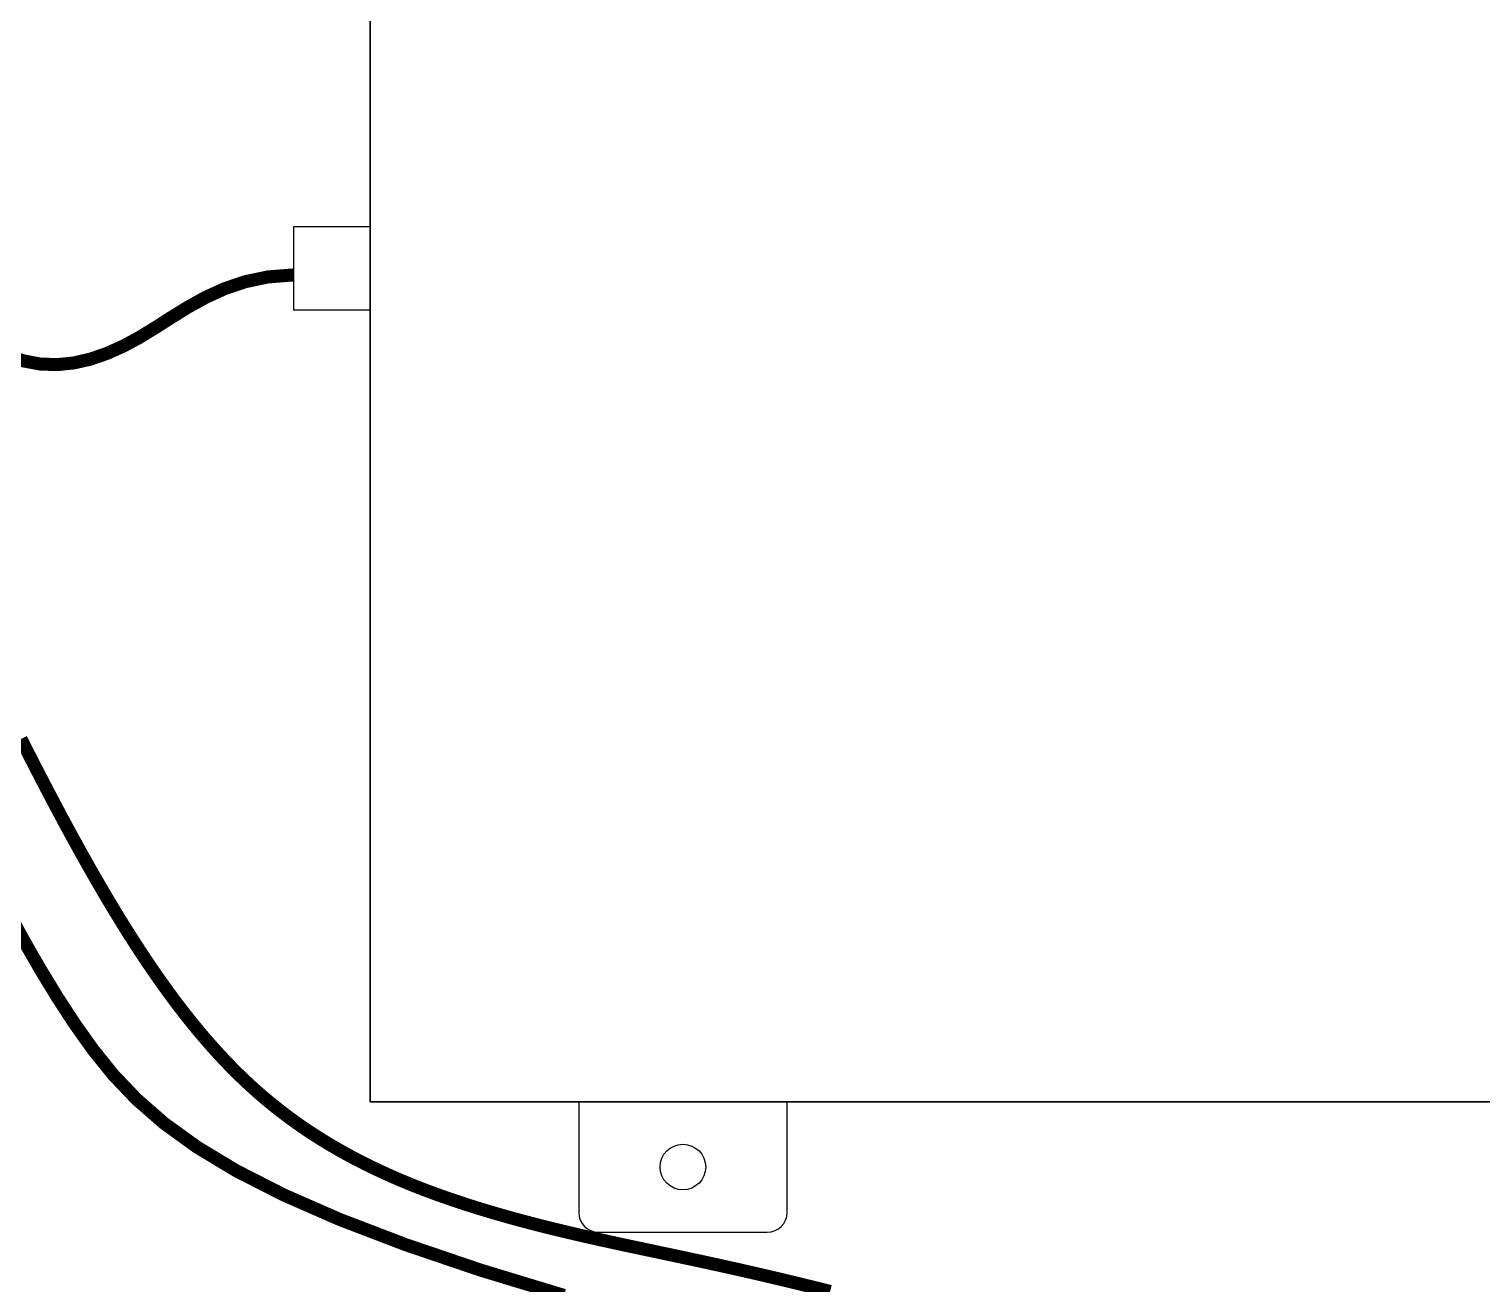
# Model space of a CAD drawing. Header units: inches. Extents: x -1574 to 492, y -294 to 234.
# Drawn here: x -724.45 to -710.51, y -156.64 to -144.6 of the extents above; entities that cross this region are included whole.
import ezdxf

# ---------------------------------------------------------------- set-up
doc = ezdxf.new("R2010")
doc.units = ezdxf.units.IN
doc.header["$MEASUREMENT"] = 0
doc.layers.add('EXTERIOR ELEC EQUIP', color=190, linetype='Continuous')

# ---------------------------------------------------------------- blocks, each defined once
blk = doc.blocks.new('DAQ CP')
for p, q in [((0, 8.4), (-0.737, 8.4)), ((-0.737, 8.4), (-0.737, 7.6)), ((0, 7.6), (-0.737, 7.6)), ((2, 0), (2, -1.06)), ((4, -1.06), (4, 0)), ((2.19, -1.25), (3.81, -1.25))]:
    blk.add_line(p, q)
for points in [[(24, 30), (0, 30), (0, 0), (24, 0)], [(0, 30), (24, 30), (24, 0), (0, 0)]]:
    blk.add_lwpolyline(points, close=True)
blk.add_circle((3, -0.625), 0.219)
for centre, start, end in [((2.19, -1.06), 180, 270), ((3.81, -1.06), 270, 0)]:
    blk.add_arc(centre, 0.19, start, end)

msp = doc.modelspace()

# ---------------------------------------------------------------- linework, layer by layer
at = {"layer": 'EXTERIOR ELEC EQUIP', "const_width": 0.125}
for points in [[(-721.91578, -146.9595), (-722.15836, -146.97842), (-722.37732, -147.0243), (-722.57627, -147.09172), (-722.75881, -147.17522), (-722.92858, -147.26937), (-723.08916, -147.36873), (-723.24419, -147.46787), (-723.39728, -147.56134), (-723.55141, -147.64425), (-723.70714, -147.71383), (-723.8644, -147.76786), (-724.02312, -147.80413), (-724.18323, -147.82042), (-724.34465, -147.8145), (-724.50733, -147.78415), (-724.67119, -147.72715)], [(-724.65692, -153.06442), (-724.5041, -153.34533), (-724.34585, -153.62115), (-724.18211, -153.88984), (-724.01281, -154.14936), (-723.83599, -154.3984), (-723.64204, -154.63855), (-723.41945, -154.87217), (-723.1567, -155.10157), (-722.84228, -155.32911), (-722.46466, -155.55711), (-722.01234, -155.78792), (-721.4738, -156.02387), (-720.841, -156.26611), (-720.11988, -156.51103), (-719.31984, -156.75386)]]:
    msp.add_lwpolyline(points, dxfattribs=at)
at = {"layer": 'EXTERIOR ELEC EQUIP', "color": 60, "const_width": 0.125}
msp.add_lwpolyline([(-724.52929, -151.41373), (-724.50208, -151.46745), (-724.47482, -151.52112), (-724.44749, -151.57472), (-724.42012, -151.62821), (-724.3927, -151.6816), (-724.36525, -151.73485), (-724.33776, -151.78795), (-724.31025, -151.8409), (-724.28272, -151.89366), (-724.25517, -151.94623), (-724.2276, -151.99859), (-724.20003, -152.05073), (-724.17246, -152.10262), (-724.14489, -152.15426), (-724.11732, -152.20564), (-724.08976, -152.25675), (-724.06219, -152.30759), (-724.03462, -152.35816), (-724.00704, -152.40844), (-723.97946, -152.45844), (-723.95188, -152.50814), (-723.92429, -152.55755), (-723.89669, -152.60666), (-723.86908, -152.65547), (-723.84146, -152.70397), (-723.81381, -152.75217), (-723.78615, -152.80006), (-723.75847, -152.84763), (-723.73076, -152.8949), (-723.70303, -152.94185), (-723.67526, -152.98848), (-723.64746, -153.03479), (-723.61963, -153.08077), (-723.59176, -153.12643), (-723.56384, -153.17177), (-723.53589, -153.21677), (-723.50789, -153.26144), (-723.47984, -153.30578), (-723.45174, -153.34977), (-723.42358, -153.39343), (-723.39537, -153.43675), (-723.36711, -153.47972), (-723.33877, -153.52234), (-723.31038, -153.56462), (-723.28192, -153.60654), (-723.25339, -153.64811), (-723.22478, -153.68932), (-723.19611, -153.73018), (-723.16735, -153.77067), (-723.13851, -153.8108), (-723.1096, -153.85056), (-723.08059, -153.88995), (-723.0515, -153.92898), (-723.02232, -153.96762), (-722.99305, -154.0059), (-722.96368, -154.04379), (-722.93421, -154.08131), (-722.90464, -154.11844), (-722.87497, -154.15519), (-722.84519, -154.19155), (-722.8153, -154.22751), (-722.7853, -154.26309), (-722.75519, -154.29827), (-722.72496, -154.33306), (-722.69461, -154.36744), (-722.66414, -154.40142), (-722.63355, -154.435), (-722.60282, -154.46817), (-722.57197, -154.50093), (-722.54099, -154.53328), (-722.50987, -154.56522), (-722.47861, -154.59674), (-722.44722, -154.62785), (-722.41569, -154.65854), (-722.38402, -154.68881), (-722.3522, -154.71866), (-722.32024, -154.7481), (-722.28814, -154.77711), (-722.25589, -154.8057), (-722.2235, -154.83388), (-722.19097, -154.86165), (-722.15831, -154.88901), (-722.12551, -154.91596), (-722.09257, -154.94251), (-722.05951, -154.96866), (-722.02631, -154.99442), (-721.99299, -155.01979), (-721.95955, -155.04477), (-721.92599, -155.06936), (-721.89231, -155.09358), (-721.85852, -155.11743), (-721.82462, -155.14091), (-721.79061, -155.16403), (-721.7565, -155.18678), (-721.72228, -155.20918), (-721.68797, -155.23123), (-721.65356, -155.25293), (-721.61906, -155.2743), (-721.58448, -155.29532), (-721.5498, -155.31601), (-721.51505, -155.33637), (-721.48021, -155.35641), (-721.4453, -155.37613), (-721.41032, -155.39553), (-721.37526, -155.41463), (-721.34014, -155.43341), (-721.30495, -155.4519), (-721.26971, -155.47008), (-721.2344, -155.48798), (-721.19904, -155.50558), (-721.16363, -155.52291), (-721.12817, -155.53995), (-721.09266, -155.55672), (-721.05712, -155.57321), (-721.02153, -155.58944), (-720.9859, -155.60541), (-720.95025, -155.62112), (-720.91456, -155.63658), (-720.87885, -155.65179), (-720.84311, -155.66676), (-720.80735, -155.68149), (-720.77157, -155.69598), (-720.73578, -155.71024), (-720.69998, -155.72427), (-720.66416, -155.73809), (-720.62835, -155.75168), (-720.59253, -155.76506), (-720.55671, -155.77824), (-720.52089, -155.79121), (-720.48508, -155.80398), (-720.44928, -155.81656), (-720.4135, -155.82894), (-720.37773, -155.84114), (-720.34198, -155.85316), (-720.30625, -155.865), (-720.27054, -155.87667), (-720.23486, -155.88817), (-720.19921, -155.8995), (-720.16359, -155.91068), (-720.128, -155.92169), (-720.09244, -155.93256), (-720.05692, -155.94328), (-720.02143, -155.95385), (-719.98598, -155.96429), (-719.95056, -155.97459), (-719.91517, -155.98475), (-719.8798, -155.99479), (-719.84446, -156.00469), (-719.80915, -156.01448), (-719.77386, -156.02415), (-719.73859, -156.0337), (-719.70333, -156.04315), (-719.66809, -156.05248), (-719.63287, -156.06171), (-719.59765, -156.07083), (-719.56244, -156.07986), (-719.52723, -156.0888), (-719.49203, -156.09764), (-719.45683, -156.10639), (-719.42162, -156.11506), (-719.38641, -156.12365), (-719.35118, -156.13216), (-719.31595, -156.1406), (-719.2807, -156.14897), (-719.24544, -156.15727), (-719.21015, -156.1655), (-719.17485, -156.17368), (-719.13952, -156.18179), (-719.10416, -156.18986), (-719.06878, -156.19787), (-719.03336, -156.20584), (-718.99791, -156.21376), (-718.96241, -156.22165), (-718.92688, -156.2295), (-718.89131, -156.23731), (-718.85569, -156.24509), (-718.82002, -156.25285), (-718.7843, -156.26059), (-718.74853, -156.2683), (-718.7127, -156.27601), (-718.67682, -156.28369), (-718.64087, -156.29137), (-718.60486, -156.29904), (-718.56878, -156.30671), (-718.53264, -156.31439), (-718.49642, -156.32206), (-718.46012, -156.32975), (-718.42375, -156.33744), (-718.38731, -156.34515), (-718.35077, -156.35288), (-718.31416, -156.36063), (-718.27745, -156.36841), (-718.24066, -156.37621), (-718.20377, -156.38405), (-718.16679, -156.39192), (-718.12971, -156.39983), (-718.09253, -156.40778), (-718.05525, -156.41578), (-718.01786, -156.42383), (-717.98036, -156.43192), (-717.94276, -156.44008), (-717.90505, -156.44828), (-717.86722, -156.45655), (-717.82928, -156.46488), (-717.79122, -156.47328), (-717.75305, -156.48174), (-717.71476, -156.49027), (-717.67635, -156.49887), (-717.63784, -156.50754), (-717.59921, -156.51628), (-717.56047, -156.52509), (-717.52162, -156.53397), (-717.48266, -156.54291), (-717.4436, -156.55193), (-717.40443, -156.56102), (-717.36517, -156.57018), (-717.3258, -156.5794), (-717.28634, -156.5887), (-717.24678, -156.59806), (-717.20713, -156.60749), (-717.16739, -156.61699), (-717.12756, -156.62656), (-717.08765, -156.6362), (-717.04765, -156.6459), (-717.00757, -156.65566), (-716.96742, -156.6655), (-716.92719, -156.6754), (-716.88688, -156.68536), (-716.8465, -156.6954), (-716.80606, -156.70549), (-716.76554, -156.71565)], dxfattribs=at)

# ---------------------------------------------------------------- block references
at = {"layer": 'EXTERIOR ELEC EQUIP'}
msp.add_blockref('DAQ CP', (-721.17853, -154.897), dxfattribs=at)

doc.saveas('drawing.dxf')
